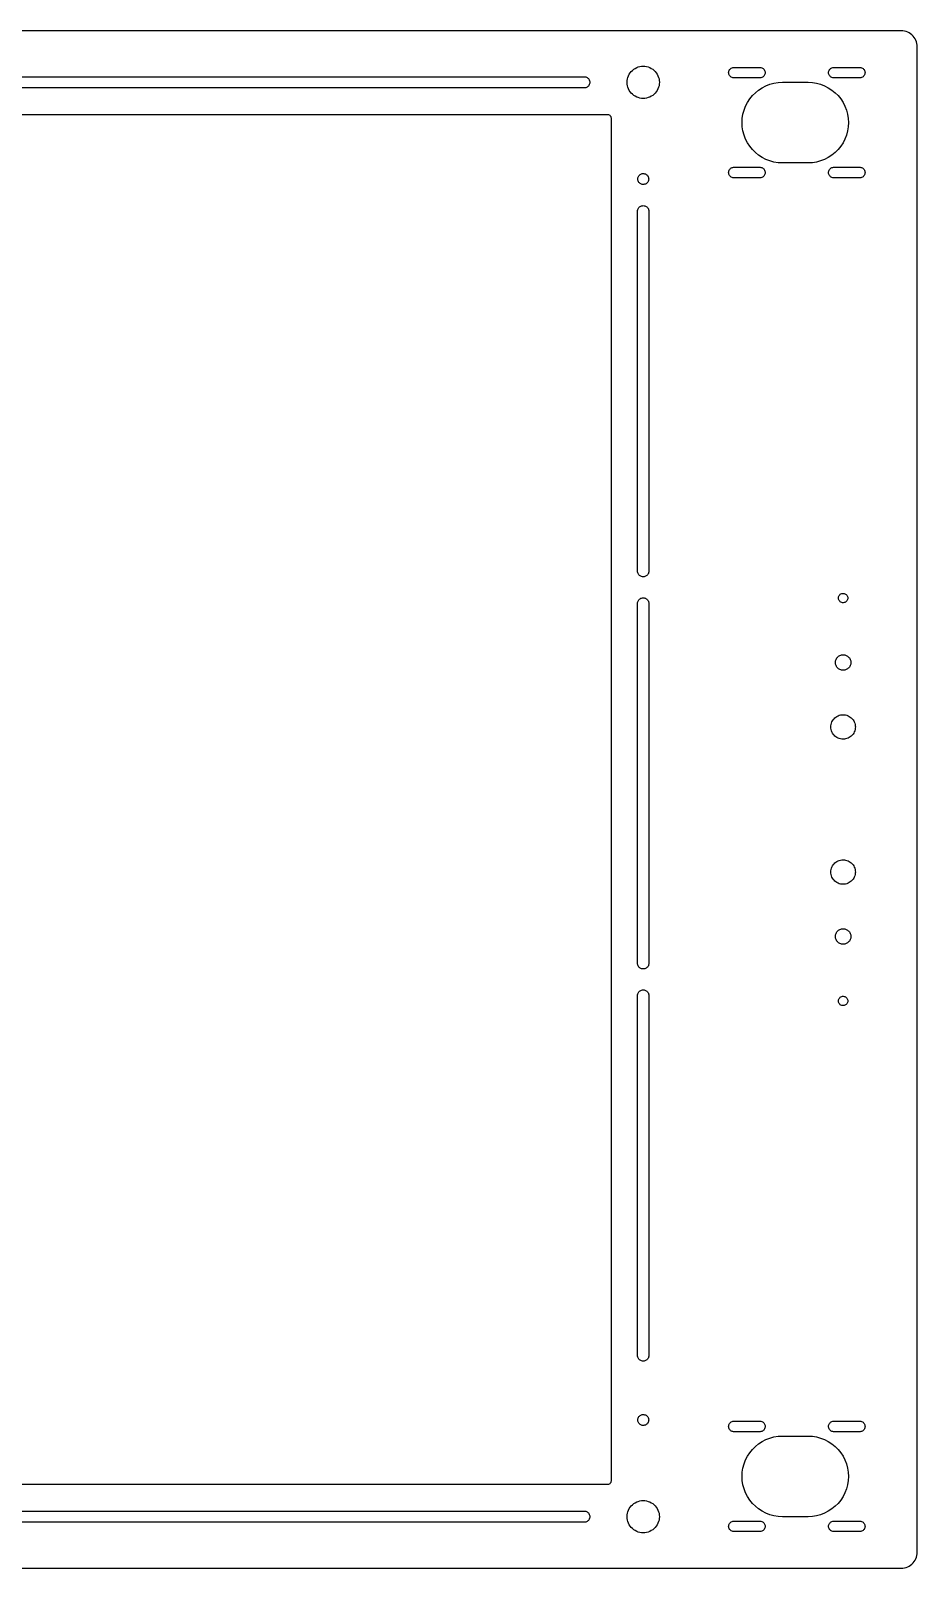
# Model space of a CAD drawing. Header units: metres. Extents: x -275 to 275, y -238 to 238.
# Drawn here: x 0 to 275, y -238.5 to 238.5 of the extents above; entities that cross this region are included whole.
import ezdxf

# ---------------------------------------------------------------- set-up
doc = ezdxf.new("R2010")
doc.units = ezdxf.units.M

msp = doc.modelspace()

# ---------------------------------------------------------------- linework, layer by layer
for p, q in [((270, 238.5), (-270, 238.5)), ((270.523, 238.473), (270, 238.5)), ((271.04, 238.391), (270.523, 238.473)), ((271.545, 238.255), (271.04, 238.391)), ((272.034, 238.068), (271.545, 238.255)), ((272.5, 237.83), (272.034, 238.068)), ((272.939, 237.545), (272.5, 237.83)), ((273.346, 237.216), (272.939, 237.545)), ((273.716, 236.846), (273.346, 237.216)), ((274.045, 236.439), (273.716, 236.846)), ((274.33, 236), (274.045, 236.439)), ((274.568, 235.534), (274.33, 236)), ((274.755, 235.045), (274.568, 235.534)), ((274.891, 234.54), (274.755, 235.045)), ((274.973, 234.023), (274.891, 234.54)), ((275, 233.5), (274.973, 234.023)), ((275, -233.5), (275, 233.5)), ((-140, 224.25), (171.667, 224.25)), ((171.667, 224.25), (171.916, 224.232)), ((171.916, 224.232), (172.16, 224.179)), ((185.245, 224.045), (185.432, 224.534)), ((185.432, 224.534), (185.67, 225)), ((185.67, 225), (185.955, 225.439)), ((185.955, 225.439), (186.284, 225.846)), ((186.284, 225.846), (186.654, 226.216)), ((186.654, 226.216), (187.061, 226.545)), ((187.061, 226.545), (187.5, 226.83)), ((187.5, 226.83), (187.966, 227.068)), ((187.966, 227.068), (188.455, 227.255)), ((188.455, 227.255), (188.96, 227.391)), ((188.96, 227.391), (189.477, 227.473)), ((189.477, 227.473), (190, 227.5)), ((190, 227.5), (190.523, 227.473)), ((190.523, 227.473), (191.04, 227.391)), ((191.04, 227.391), (191.545, 227.255)), ((191.545, 227.255), (192.034, 227.068)), ((192.034, 227.068), (192.5, 226.83)), ((192.5, 226.83), (192.939, 226.545)), ((192.939, 226.545), (193.346, 226.216)), ((193.346, 226.216), (193.716, 225.846)), ((193.716, 225.846), (194.045, 225.439)), ((194.045, 225.439), (194.33, 225)), ((194.33, 225), (194.568, 224.534)), ((194.568, 224.534), (194.755, 224.045)), ((216.5, 225.5), (216.518, 225.746)), ((216.518, 225.254), (216.5, 225.5)), ((216.518, 225.746), (216.573, 225.986)), ((216.573, 225.014), (216.518, 225.254)), ((216.573, 225.986), (216.663, 226.216)), ((216.663, 224.784), (216.573, 225.014)), ((216.663, 226.216), (216.787, 226.429)), ((216.787, 224.571), (216.663, 224.784)), ((216.787, 226.429), (216.94, 226.622)), ((216.94, 224.378), (216.787, 224.571)), ((216.94, 226.622), (217.121, 226.79)), ((217.121, 224.21), (216.94, 224.378)), ((217.121, 226.79), (217.325, 226.929)), ((217.325, 224.071), (217.121, 224.21)), ((217.325, 226.929), (217.547, 227.036)), ((217.547, 227.036), (217.783, 227.109)), ((217.783, 227.109), (218.027, 227.145)), ((218.027, 227.145), (226.273, 227.145)), ((226.273, 227.145), (226.517, 227.109)), ((226.517, 227.109), (226.753, 227.036)), ((226.753, 227.036), (226.975, 226.929)), ((226.975, 226.929), (227.179, 226.79)), ((227.179, 224.21), (226.975, 224.071)), ((227.179, 226.79), (227.36, 226.622)), ((227.36, 224.378), (227.179, 224.21)), ((227.36, 226.622), (227.513, 226.429)), ((227.513, 224.571), (227.36, 224.378)), ((227.513, 226.429), (227.637, 226.216)), ((227.637, 224.784), (227.513, 224.571)), ((227.637, 226.216), (227.727, 225.986)), ((227.727, 225.014), (227.637, 224.784)), ((227.727, 225.986), (227.782, 225.746)), ((227.782, 225.254), (227.727, 225.014)), ((227.782, 225.746), (227.8, 225.5)), ((227.8, 225.5), (227.782, 225.254)), ((247.5, 225.5), (247.518, 225.746)), ((247.518, 225.254), (247.5, 225.5)), ((247.518, 225.746), (247.573, 225.986)), ((247.573, 225.014), (247.518, 225.254)), ((247.573, 225.986), (247.663, 226.216)), ((247.663, 224.784), (247.573, 225.014)), ((247.663, 226.216), (247.787, 226.429)), ((247.787, 224.571), (247.663, 224.784)), ((247.787, 226.429), (247.94, 226.622)), ((247.94, 224.378), (247.787, 224.571)), ((247.94, 226.622), (248.121, 226.79)), ((248.121, 224.21), (247.94, 224.378)), ((248.121, 226.79), (248.325, 226.929)), ((248.325, 224.071), (248.121, 224.21)), ((248.325, 226.929), (248.547, 227.036)), ((248.547, 227.036), (248.783, 227.109)), ((248.783, 227.109), (249.027, 227.145)), ((249.027, 227.145), (257.273, 227.145)), ((257.273, 227.145), (257.517, 227.109)), ((257.517, 227.109), (257.753, 227.036)), ((257.753, 227.036), (257.975, 226.929)), ((257.975, 226.929), (258.179, 226.79)), ((258.179, 224.21), (257.975, 224.071)), ((258.179, 226.79), (258.36, 226.622)), ((258.36, 224.378), (258.179, 224.21)), ((258.36, 226.622), (258.513, 226.429)), ((258.513, 224.571), (258.36, 224.378)), ((258.513, 226.429), (258.637, 226.216)), ((258.637, 224.784), (258.513, 224.571)), ((258.637, 226.216), (258.727, 225.986)), ((258.727, 225.014), (258.637, 224.784)), ((258.727, 225.986), (258.782, 225.746)), ((258.782, 225.254), (258.727, 225.014)), ((258.782, 225.746), (258.8, 225.5)), ((258.8, 225.5), (258.782, 225.254)), ((171.667, 220.75), (-140, 220.75)), ((171.916, 220.768), (171.667, 220.75)), ((172.16, 220.821), (171.916, 220.768)), ((172.16, 224.179), (172.394, 224.092)), ((172.394, 220.908), (172.16, 220.821)), ((172.394, 224.092), (172.613, 223.972)), ((172.613, 221.028), (172.394, 220.908)), ((172.613, 223.972), (172.813, 223.823)), ((172.813, 221.177), (172.613, 221.028)), ((172.813, 223.823), (172.989, 223.646)), ((172.989, 221.354), (172.813, 221.177)), ((172.989, 223.646), (173.139, 223.446)), ((173.139, 221.554), (172.989, 221.354)), ((173.139, 223.446), (173.259, 223.227)), ((173.259, 221.773), (173.139, 221.554)), ((173.259, 223.227), (173.346, 222.993)), ((173.346, 222.007), (173.259, 221.773)), ((173.346, 222.993), (173.399, 222.749)), ((173.399, 222.251), (173.346, 222.007)), ((173.399, 222.749), (173.417, 222.5)), ((173.417, 222.5), (173.399, 222.251)), ((185, 222.5), (185.027, 223.023)), ((185.027, 221.977), (185, 222.5)), ((185.027, 223.023), (185.109, 223.54)), ((185.109, 221.46), (185.027, 221.977)), ((185.109, 223.54), (185.245, 224.045)), ((185.245, 220.955), (185.109, 221.46)), ((185.432, 220.466), (185.245, 220.955)), ((185.67, 220), (185.432, 220.466)), ((185.955, 219.561), (185.67, 220)), ((186.284, 219.154), (185.955, 219.561)), ((194.045, 219.561), (193.716, 219.154)), ((194.33, 220), (194.045, 219.561)), ((194.568, 220.466), (194.33, 220)), ((194.755, 220.955), (194.568, 220.466)), ((194.755, 224.045), (194.891, 223.54)), ((194.891, 221.46), (194.755, 220.955)), ((194.891, 223.54), (194.973, 223.023)), ((194.973, 221.977), (194.891, 221.46)), ((194.973, 223.023), (195, 222.5)), ((195, 222.5), (194.973, 221.977)), ((217.547, 223.964), (217.325, 224.071)), ((217.783, 223.891), (217.547, 223.964)), ((218.027, 223.855), (217.783, 223.891)), ((226.273, 223.855), (218.027, 223.855)), ((224.786, 219.289), (225.803, 220.113)), ((225.803, 220.113), (226.9, 220.825)), ((226.517, 223.891), (226.273, 223.855)), ((226.753, 223.964), (226.517, 223.891)), ((226.975, 224.071), (226.753, 223.964)), ((226.9, 220.825), (228.066, 221.419)), ((228.066, 221.419), (229.287, 221.888)), ((229.287, 221.888), (230.551, 222.227)), ((230.551, 222.227), (231.843, 222.432)), ((231.843, 222.432), (233.15, 222.5)), ((233.15, 222.5), (241.15, 222.5)), ((241.15, 222.5), (242.457, 222.432)), ((242.457, 222.432), (243.749, 222.227)), ((243.749, 222.227), (245.013, 221.888)), ((245.013, 221.888), (246.234, 221.419)), ((246.234, 221.419), (247.4, 220.825)), ((247.4, 220.825), (248.497, 220.113)), ((248.547, 223.964), (248.325, 224.071)), ((248.497, 220.113), (249.514, 219.289)), ((248.783, 223.891), (248.547, 223.964)), ((249.027, 223.855), (248.783, 223.891)), ((257.273, 223.855), (249.027, 223.855)), ((257.517, 223.891), (257.273, 223.855)), ((257.753, 223.964), (257.517, 223.891)), ((257.975, 224.071), (257.753, 223.964)), ((186.654, 218.784), (186.284, 219.154)), ((187.061, 218.455), (186.654, 218.784)), ((187.5, 218.17), (187.061, 218.455)), ((187.966, 217.932), (187.5, 218.17)), ((188.455, 217.745), (187.966, 217.932)), ((188.96, 217.609), (188.455, 217.745)), ((189.477, 217.527), (188.96, 217.609)), ((190, 217.5), (189.477, 217.527)), ((190.523, 217.527), (190, 217.5)), ((191.04, 217.609), (190.523, 217.527)), ((191.545, 217.745), (191.04, 217.609)), ((192.034, 217.932), (191.545, 217.745)), ((192.5, 218.17), (192.034, 217.932)), ((192.939, 218.455), (192.5, 218.17)), ((193.346, 218.784), (192.939, 218.455)), ((193.716, 219.154), (193.346, 218.784)), ((221.262, 213.863), (221.731, 215.084)), ((221.731, 215.084), (222.325, 216.25)), ((222.325, 216.25), (223.037, 217.347)), ((223.037, 217.347), (223.861, 218.364)), ((223.861, 218.364), (224.786, 219.289)), ((249.514, 219.289), (250.439, 218.364)), ((250.439, 218.364), (251.263, 217.347)), ((251.263, 217.347), (251.975, 216.25)), ((251.975, 216.25), (252.569, 215.084)), ((252.569, 215.084), (253.038, 213.863)), ((-179, 212.5), (179, 212.5)), ((179, 212.5), (179.223, 212.475)), ((179.223, 212.475), (179.434, 212.401)), ((179.434, 212.401), (179.623, 212.282)), ((179.623, 212.282), (179.782, 212.123)), ((179.782, 212.123), (179.901, 211.934)), ((179.901, 211.934), (179.975, 211.723)), ((179.975, 211.723), (180, 211.5)), ((180, 211.5), (180, -211.5)), ((220.65, 210), (220.718, 211.307)), ((220.718, 208.693), (220.65, 210)), ((220.718, 211.307), (220.923, 212.599)), ((220.923, 212.599), (221.262, 213.863)), ((253.038, 213.863), (253.377, 212.599)), ((253.377, 212.599), (253.582, 211.307)), ((253.582, 211.307), (253.65, 210)), ((253.65, 210), (253.582, 208.693)), ((220.923, 207.401), (220.718, 208.693)), ((221.262, 206.137), (220.923, 207.401)), ((221.731, 204.916), (221.262, 206.137)), ((253.038, 206.137), (252.569, 204.916)), ((253.377, 207.401), (253.038, 206.137)), ((253.582, 208.693), (253.377, 207.401)), ((222.325, 203.75), (221.731, 204.916)), ((223.037, 202.653), (222.325, 203.75)), ((223.861, 201.636), (223.037, 202.653)), ((224.786, 200.711), (223.861, 201.636)), ((225.803, 199.887), (224.786, 200.711)), ((249.514, 200.711), (248.497, 199.887)), ((250.439, 201.636), (249.514, 200.711)), ((251.263, 202.653), (250.439, 201.636)), ((251.975, 203.75), (251.263, 202.653)), ((252.569, 204.916), (251.975, 203.75)), ((216.787, 195.429), (216.94, 195.622)), ((216.94, 195.622), (217.121, 195.79)), ((217.121, 195.79), (217.325, 195.929)), ((217.325, 195.929), (217.547, 196.036)), ((217.547, 196.036), (217.783, 196.109)), ((217.783, 196.109), (218.027, 196.145)), ((218.027, 196.145), (226.273, 196.145)), ((226.9, 199.175), (225.803, 199.887)), ((226.273, 196.145), (226.517, 196.109)), ((226.517, 196.109), (226.753, 196.036)), ((226.753, 196.036), (226.975, 195.929)), ((228.066, 198.581), (226.9, 199.175)), ((226.975, 195.929), (227.179, 195.79)), ((227.179, 195.79), (227.36, 195.622)), ((227.36, 195.622), (227.513, 195.429)), ((229.287, 198.112), (228.066, 198.581)), ((230.551, 197.773), (229.287, 198.112)), ((231.843, 197.568), (230.551, 197.773)), ((233.15, 197.5), (231.843, 197.568)), ((241.15, 197.5), (233.15, 197.5)), ((242.457, 197.568), (241.15, 197.5)), ((243.749, 197.773), (242.457, 197.568)), ((245.013, 198.112), (243.749, 197.773)), ((246.234, 198.581), (245.013, 198.112)), ((247.4, 199.175), (246.234, 198.581)), ((248.497, 199.887), (247.4, 199.175)), ((247.787, 195.429), (247.94, 195.622)), ((247.94, 195.622), (248.121, 195.79)), ((248.121, 195.79), (248.325, 195.929)), ((248.325, 195.929), (248.547, 196.036)), ((248.547, 196.036), (248.783, 196.109)), ((248.783, 196.109), (249.027, 196.145)), ((249.027, 196.145), (257.273, 196.145)), ((257.273, 196.145), (257.517, 196.109)), ((257.517, 196.109), (257.753, 196.036)), ((257.753, 196.036), (257.975, 195.929)), ((257.975, 195.929), (258.179, 195.79)), ((258.179, 195.79), (258.36, 195.622)), ((258.36, 195.622), (258.513, 195.429)), ((188.305, 192.624), (188.341, 192.87)), ((188.305, 192.376), (188.305, 192.624)), ((188.341, 192.13), (188.305, 192.376)), ((188.341, 192.87), (188.412, 193.107)), ((188.412, 191.893), (188.341, 192.13)), ((188.412, 193.107), (188.518, 193.332)), ((188.518, 191.668), (188.412, 191.893)), ((188.518, 193.332), (188.654, 193.539)), ((188.654, 191.461), (188.518, 191.668)), ((188.654, 193.539), (188.82, 193.724)), ((188.82, 191.276), (188.654, 191.461)), ((188.82, 193.724), (189.011, 193.883)), ((189.011, 191.117), (188.82, 191.276)), ((189.011, 193.883), (189.223, 194.012)), ((189.223, 190.988), (189.011, 191.117)), ((189.223, 194.012), (189.451, 194.109)), ((189.451, 190.891), (189.223, 190.988)), ((189.451, 194.109), (189.691, 194.172)), ((189.691, 190.828), (189.451, 190.891)), ((189.691, 194.172), (189.938, 194.199)), ((189.938, 190.801), (189.691, 190.828)), ((189.938, 194.199), (190.186, 194.19)), ((190.186, 190.81), (189.938, 190.801)), ((190.186, 194.19), (190.43, 194.145)), ((190.43, 190.855), (190.186, 190.81)), ((190.43, 194.145), (190.665, 194.065)), ((190.665, 190.935), (190.43, 190.855)), ((190.665, 194.065), (190.886, 193.951)), ((190.886, 191.049), (190.665, 190.935)), ((190.886, 193.951), (191.087, 193.807)), ((191.087, 191.193), (190.886, 191.049)), ((191.087, 193.807), (191.266, 193.634)), ((191.266, 191.366), (191.087, 191.193)), ((191.266, 193.634), (191.418, 193.438)), ((191.418, 191.562), (191.266, 191.366)), ((191.418, 193.438), (191.539, 193.222)), ((191.539, 191.778), (191.418, 191.562)), ((191.539, 193.222), (191.628, 192.99)), ((191.628, 192.01), (191.539, 191.778)), ((191.628, 192.99), (191.682, 192.748)), ((191.682, 192.252), (191.628, 192.01)), ((191.682, 192.748), (191.7, 192.5)), ((191.7, 192.5), (191.682, 192.252)), ((216.5, 194.5), (216.518, 194.746)), ((216.518, 194.254), (216.5, 194.5)), ((216.518, 194.746), (216.573, 194.986)), ((216.573, 194.014), (216.518, 194.254)), ((216.573, 194.986), (216.663, 195.216)), ((216.663, 193.784), (216.573, 194.014)), ((216.663, 195.216), (216.787, 195.429)), ((216.787, 193.571), (216.663, 193.784)), ((216.94, 193.378), (216.787, 193.571)), ((217.121, 193.21), (216.94, 193.378)), ((217.325, 193.071), (217.121, 193.21)), ((217.547, 192.964), (217.325, 193.071)), ((217.783, 192.891), (217.547, 192.964)), ((218.027, 192.855), (217.783, 192.891)), ((226.273, 192.855), (218.027, 192.855)), ((226.517, 192.891), (226.273, 192.855)), ((226.753, 192.964), (226.517, 192.891)), ((226.975, 193.071), (226.753, 192.964)), ((227.179, 193.21), (226.975, 193.071)), ((227.36, 193.378), (227.179, 193.21)), ((227.513, 193.571), (227.36, 193.378)), ((227.513, 195.429), (227.637, 195.216)), ((227.637, 193.784), (227.513, 193.571)), ((227.637, 195.216), (227.727, 194.986)), ((227.727, 194.014), (227.637, 193.784)), ((227.727, 194.986), (227.782, 194.746)), ((227.782, 194.254), (227.727, 194.014)), ((227.782, 194.746), (227.8, 194.5)), ((227.8, 194.5), (227.782, 194.254)), ((247.5, 194.5), (247.518, 194.746)), ((247.518, 194.254), (247.5, 194.5)), ((247.518, 194.746), (247.573, 194.986)), ((247.573, 194.014), (247.518, 194.254)), ((247.573, 194.986), (247.663, 195.216)), ((247.663, 193.784), (247.573, 194.014)), ((247.663, 195.216), (247.787, 195.429)), ((247.787, 193.571), (247.663, 193.784)), ((247.94, 193.378), (247.787, 193.571)), ((248.121, 193.21), (247.94, 193.378)), ((248.325, 193.071), (248.121, 193.21)), ((248.547, 192.964), (248.325, 193.071)), ((248.783, 192.891), (248.547, 192.964)), ((249.027, 192.855), (248.783, 192.891)), ((257.273, 192.855), (249.027, 192.855)), ((257.517, 192.891), (257.273, 192.855)), ((257.753, 192.964), (257.517, 192.891)), ((257.975, 193.071), (257.753, 192.964)), ((258.179, 193.21), (257.975, 193.071)), ((258.36, 193.378), (258.179, 193.21)), ((258.513, 193.571), (258.36, 193.378)), ((258.513, 195.429), (258.637, 195.216)), ((258.637, 193.784), (258.513, 193.571)), ((258.637, 195.216), (258.727, 194.986)), ((258.727, 194.014), (258.637, 193.784)), ((258.727, 194.986), (258.782, 194.746)), ((258.782, 194.254), (258.727, 194.014)), ((258.782, 194.746), (258.8, 194.5)), ((258.8, 194.5), (258.782, 194.254)), ((188.25, 182.5), (188.268, 182.749)), ((188.25, 70.8333), (188.25, 182.5)), ((188.268, 182.749), (188.321, 182.993)), ((188.321, 182.993), (188.408, 183.227)), ((188.408, 183.227), (188.528, 183.446)), ((188.528, 183.446), (188.677, 183.646)), ((188.677, 183.646), (188.854, 183.823)), ((188.854, 183.823), (189.054, 183.972)), ((189.054, 183.972), (189.273, 184.092)), ((189.273, 184.092), (189.507, 184.179)), ((189.507, 184.179), (189.751, 184.232)), ((189.751, 184.232), (190, 184.25)), ((190, 184.25), (190.249, 184.232)), ((190.249, 184.232), (190.493, 184.179)), ((190.493, 184.179), (190.727, 184.092)), ((190.727, 184.092), (190.946, 183.972)), ((190.946, 183.972), (191.146, 183.823)), ((191.146, 183.823), (191.323, 183.646)), ((191.323, 183.646), (191.472, 183.446)), ((191.472, 183.446), (191.592, 183.227)), ((191.592, 183.227), (191.679, 182.993)), ((191.679, 182.993), (191.732, 182.749)), ((191.732, 182.749), (191.75, 182.5)), ((191.75, 182.5), (191.75, 70.8333)), ((188.268, 70.5843), (188.25, 70.8333)), ((188.321, 70.3403), (188.268, 70.5843)), ((188.408, 70.1064), (188.321, 70.3403)), ((188.528, 69.8872), (188.408, 70.1064)), ((188.677, 69.6873), (188.528, 69.8872)), ((188.854, 69.5108), (188.677, 69.6873)), ((189.054, 69.3611), (188.854, 69.5108)), ((189.273, 69.2415), (189.054, 69.3611)), ((189.507, 69.1542), (189.273, 69.2415)), ((189.751, 69.1011), (189.507, 69.1542)), ((190, 69.0833), (189.751, 69.1011)), ((190.249, 69.1011), (190, 69.0833)), ((190.493, 69.1542), (190.249, 69.1011)), ((190.727, 69.2415), (190.493, 69.1542)), ((190.946, 69.3611), (190.727, 69.2415)), ((191.146, 69.5108), (190.946, 69.3611)), ((191.323, 69.6873), (191.146, 69.5108)), ((191.472, 69.8872), (191.323, 69.6873)), ((191.592, 70.1064), (191.472, 69.8872)), ((191.679, 70.3403), (191.592, 70.1064)), ((191.732, 70.5843), (191.679, 70.3403)), ((191.75, 70.8333), (191.732, 70.5843)), ((188.677, 61.9793), (188.854, 62.1559)), ((188.854, 62.1559), (189.054, 62.3055)), ((189.054, 62.3055), (189.273, 62.4252)), ((189.273, 62.4252), (189.507, 62.5124)), ((189.507, 62.5124), (189.751, 62.5655)), ((189.751, 62.5655), (190, 62.5833)), ((190, 62.5833), (190.249, 62.5655)), ((190.249, 62.5655), (190.493, 62.5124)), ((190.493, 62.5124), (190.727, 62.4252)), ((190.727, 62.4252), (190.946, 62.3055)), ((190.946, 62.3055), (191.146, 62.1559)), ((191.146, 62.1559), (191.323, 61.9793)), ((250.555, 62.623), (250.597, 62.8654)), ((250.555, 62.377), (250.555, 62.623)), ((250.597, 62.1346), (250.555, 62.377)), ((250.597, 62.8654), (250.679, 63.0972)), ((250.679, 61.9027), (250.597, 62.1346)), ((250.679, 63.0972), (250.799, 63.312)), ((250.799, 63.312), (250.953, 63.5033)), ((250.953, 63.5033), (251.138, 63.6658)), ((251.138, 63.6658), (251.347, 63.7947)), ((251.347, 63.7947), (251.575, 63.8864)), ((251.575, 63.8864), (251.816, 63.9382)), ((251.816, 63.9382), (252.062, 63.9487)), ((252.062, 63.9487), (252.305, 63.9174)), ((252.305, 63.9174), (252.541, 63.8454)), ((252.541, 63.8454), (252.76, 63.7347)), ((252.76, 63.7347), (252.958, 63.5885)), ((252.958, 63.5885), (253.128, 63.4109)), ((253.128, 63.4109), (253.266, 63.2072)), ((253.266, 63.2072), (253.367, 62.983)), ((253.367, 62.0169), (253.266, 61.7928)), ((253.367, 62.983), (253.429, 62.745)), ((253.429, 62.2549), (253.367, 62.0169)), ((253.429, 62.745), (253.45, 62.5)), ((253.45, 62.5), (253.429, 62.2549)), ((188.25, 60.8333), (188.268, 61.0824)), ((188.25, -50.8333), (188.25, 60.8333)), ((188.268, 61.0824), (188.321, 61.3264)), ((188.321, 61.3264), (188.408, 61.5603)), ((188.408, 61.5603), (188.528, 61.7794)), ((188.528, 61.7794), (188.677, 61.9793)), ((191.323, 61.9793), (191.472, 61.7794)), ((191.472, 61.7794), (191.592, 61.5603)), ((191.592, 61.5603), (191.679, 61.3264)), ((191.679, 61.3264), (191.732, 61.0824)), ((191.732, 61.0824), (191.75, 60.8333)), ((191.75, 60.8333), (191.75, -50.8333)), ((250.799, 61.688), (250.679, 61.9027)), ((250.953, 61.4967), (250.799, 61.688)), ((251.138, 61.3342), (250.953, 61.4967)), ((251.347, 61.2052), (251.138, 61.3342)), ((251.575, 61.1136), (251.347, 61.2052)), ((251.816, 61.0617), (251.575, 61.1136)), ((252.062, 61.0513), (251.816, 61.0617)), ((252.305, 61.0825), (252.062, 61.0513)), ((252.541, 61.1546), (252.305, 61.0825)), ((252.76, 61.2653), (252.541, 61.1546)), ((252.958, 61.4115), (252.76, 61.2653)), ((253.128, 61.5891), (252.958, 61.4115)), ((253.266, 61.7928), (253.128, 61.5891)), ((249.613, 42.7509), (249.652, 42.999)), ((249.652, 42.999), (249.717, 43.2416)), ((249.717, 43.2416), (249.807, 43.4762)), ((249.807, 43.4762), (249.922, 43.7)), ((249.922, 43.7), (250.058, 43.9107)), ((250.058, 43.9107), (250.216, 44.1059)), ((250.216, 44.1059), (250.394, 44.2835)), ((250.394, 44.2835), (250.589, 44.4416)), ((250.589, 44.4416), (250.8, 44.5785)), ((250.8, 44.5785), (251.024, 44.6925)), ((251.024, 44.6925), (251.258, 44.7825)), ((251.258, 44.7825), (251.501, 44.8475)), ((251.501, 44.8475), (251.749, 44.8868)), ((251.749, 44.8868), (252, 44.9)), ((252, 44.9), (252.251, 44.8868)), ((252.251, 44.8868), (252.499, 44.8475)), ((252.499, 44.8475), (252.742, 44.7825)), ((252.742, 44.7825), (252.976, 44.6925)), ((252.976, 44.6925), (253.2, 44.5785)), ((253.2, 44.5785), (253.411, 44.4416)), ((253.411, 44.4416), (253.606, 44.2835)), ((253.606, 44.2835), (253.784, 44.1059)), ((253.784, 44.1059), (253.942, 43.9107)), ((253.942, 43.9107), (254.078, 43.7)), ((254.078, 43.7), (254.193, 43.4762)), ((254.193, 43.4762), (254.283, 43.2416)), ((254.283, 43.2416), (254.348, 42.999)), ((254.348, 42.999), (254.387, 42.7509)), ((249.6, 42.5), (249.613, 42.7509)), ((249.613, 42.2491), (249.6, 42.5)), ((249.652, 42.001), (249.613, 42.2491)), ((249.717, 41.7583), (249.652, 42.001)), ((249.807, 41.5238), (249.717, 41.7583)), ((249.922, 41.3), (249.807, 41.5238)), ((250.058, 41.0893), (249.922, 41.3)), ((250.216, 40.8941), (250.058, 41.0893)), ((250.394, 40.7164), (250.216, 40.8941)), ((250.589, 40.5583), (250.394, 40.7164)), ((250.8, 40.4215), (250.589, 40.5583)), ((251.024, 40.3075), (250.8, 40.4215)), ((251.258, 40.2175), (251.024, 40.3075)), ((251.501, 40.1524), (251.258, 40.2175)), ((251.749, 40.1131), (251.501, 40.1524)), ((252, 40.1), (251.749, 40.1131)), ((252.251, 40.1131), (252, 40.1)), ((252.499, 40.1524), (252.251, 40.1131)), ((252.742, 40.2175), (252.499, 40.1524)), ((252.976, 40.3075), (252.742, 40.2175)), ((253.2, 40.4215), (252.976, 40.3075)), ((253.411, 40.5583), (253.2, 40.4215)), ((253.606, 40.7164), (253.411, 40.5583)), ((253.784, 40.8941), (253.606, 40.7164)), ((253.942, 41.0893), (253.784, 40.8941)), ((254.078, 41.3), (253.942, 41.0893)), ((254.193, 41.5238), (254.078, 41.3)), ((254.283, 41.7583), (254.193, 41.5238)), ((254.348, 42.001), (254.283, 41.7583)), ((254.387, 42.2491), (254.348, 42.001)), ((254.387, 42.7509), (254.4, 42.5)), ((254.4, 42.5), (254.387, 42.2491)), ((248.386, 23.6743), (248.529, 24.0456)), ((248.529, 24.0456), (248.709, 24.4)), ((248.709, 24.4), (248.926, 24.7336)), ((248.926, 24.7336), (249.176, 25.0427)), ((249.176, 25.0427), (249.457, 25.3239)), ((249.457, 25.3239), (249.766, 25.5743)), ((249.766, 25.5743), (250.1, 25.7909)), ((250.1, 25.7909), (250.454, 25.9715)), ((250.454, 25.9715), (250.826, 26.114)), ((250.826, 26.114), (251.21, 26.2169)), ((251.21, 26.2169), (251.603, 26.2792)), ((251.603, 26.2792), (252, 26.3)), ((252, 26.3), (252.397, 26.2792)), ((252.397, 26.2792), (252.79, 26.2169)), ((252.79, 26.2169), (253.174, 26.114)), ((253.174, 26.114), (253.546, 25.9715)), ((253.546, 25.9715), (253.9, 25.7909)), ((253.9, 25.7909), (254.234, 25.5743)), ((254.234, 25.5743), (254.543, 25.3239)), ((254.543, 25.3239), (254.824, 25.0427)), ((254.824, 25.0427), (255.074, 24.7336)), ((255.074, 24.7336), (255.291, 24.4)), ((255.291, 24.4), (255.471, 24.0456)), ((255.471, 24.0456), (255.614, 23.6743)), ((248.2, 22.5), (248.221, 22.8972)), ((248.221, 22.1028), (248.2, 22.5)), ((248.221, 22.8972), (248.283, 23.2901)), ((248.283, 21.7099), (248.221, 22.1028)), ((248.283, 23.2901), (248.386, 23.6743)), ((248.386, 21.3257), (248.283, 21.7099)), ((248.529, 20.9544), (248.386, 21.3257)), ((248.709, 20.6), (248.529, 20.9544)), ((248.926, 20.2664), (248.709, 20.6)), ((249.176, 19.9573), (248.926, 20.2664)), ((249.457, 19.676), (249.176, 19.9573)), ((249.766, 19.4257), (249.457, 19.676)), ((250.1, 19.2091), (249.766, 19.4257)), ((250.454, 19.0285), (250.1, 19.2091)), ((253.9, 19.2091), (253.546, 19.0285)), ((254.234, 19.4257), (253.9, 19.2091)), ((254.543, 19.676), (254.234, 19.4257)), ((254.824, 19.9573), (254.543, 19.676)), ((255.074, 20.2664), (254.824, 19.9573)), ((255.291, 20.6), (255.074, 20.2664)), ((255.471, 20.9544), (255.291, 20.6)), ((255.614, 21.3257), (255.471, 20.9544)), ((255.614, 23.6743), (255.717, 23.2901)), ((255.717, 21.7099), (255.614, 21.3257)), ((255.717, 23.2901), (255.779, 22.8972)), ((255.779, 22.1028), (255.717, 21.7099)), ((255.779, 22.8972), (255.8, 22.5)), ((255.8, 22.5), (255.779, 22.1028)), ((250.826, 18.886), (250.454, 19.0285)), ((251.21, 18.783), (250.826, 18.886)), ((251.603, 18.7208), (251.21, 18.783)), ((252, 18.7), (251.603, 18.7208)), ((252.397, 18.7208), (252, 18.7)), ((252.79, 18.783), (252.397, 18.7208)), ((253.174, 18.886), (252.79, 18.783)), ((253.546, 19.0285), (253.174, 18.886)), ((250.1, -19.2091), (250.454, -19.0285)), ((250.454, -19.0285), (250.826, -18.886)), ((250.826, -18.886), (251.21, -18.783)), ((251.21, -18.783), (251.603, -18.7208)), ((251.603, -18.7208), (252, -18.7)), ((252, -18.7), (252.397, -18.7208)), ((252.397, -18.7208), (252.79, -18.783)), ((252.79, -18.783), (253.174, -18.886)), ((253.174, -18.886), (253.546, -19.0285)), ((253.546, -19.0285), (253.9, -19.2091)), ((248.2, -22.5), (248.221, -22.1028)), ((248.221, -22.8972), (248.2, -22.5)), ((248.221, -22.1028), (248.283, -21.7099)), ((248.283, -23.2901), (248.221, -22.8972)), ((248.283, -21.7099), (248.386, -21.3257)), ((248.386, -23.6743), (248.283, -23.2901)), ((248.386, -21.3257), (248.529, -20.9544)), ((248.529, -24.0456), (248.386, -23.6743)), ((248.529, -20.9544), (248.709, -20.6)), ((248.709, -20.6), (248.926, -20.2664)), ((248.926, -20.2664), (249.176, -19.9573)), ((249.176, -19.9573), (249.457, -19.676)), ((249.457, -19.676), (249.766, -19.4257)), ((249.766, -19.4257), (250.1, -19.2091)), ((253.9, -19.2091), (254.234, -19.4257)), ((254.234, -19.4257), (254.543, -19.676)), ((254.543, -19.676), (254.824, -19.9573)), ((254.824, -19.9573), (255.074, -20.2664)), ((255.074, -20.2664), (255.291, -20.6)), ((255.291, -20.6), (255.471, -20.9544)), ((255.471, -20.9544), (255.614, -21.3257)), ((255.614, -23.6743), (255.471, -24.0456)), ((255.614, -21.3257), (255.717, -21.7099)), ((255.717, -23.2901), (255.614, -23.6743)), ((255.717, -21.7099), (255.779, -22.1028)), ((255.779, -22.8972), (255.717, -23.2901)), ((255.779, -22.1028), (255.8, -22.5)), ((255.8, -22.5), (255.779, -22.8972)), ((248.709, -24.4), (248.529, -24.0456)), ((248.926, -24.7336), (248.709, -24.4)), ((249.176, -25.0427), (248.926, -24.7336)), ((249.457, -25.3239), (249.176, -25.0427)), ((249.766, -25.5743), (249.457, -25.3239)), ((250.1, -25.7909), (249.766, -25.5743)), ((250.454, -25.9715), (250.1, -25.7909)), ((250.826, -26.114), (250.454, -25.9715)), ((251.21, -26.2169), (250.826, -26.114)), ((251.603, -26.2792), (251.21, -26.2169)), ((252, -26.3), (251.603, -26.2792)), ((252.397, -26.2792), (252, -26.3)), ((252.79, -26.2169), (252.397, -26.2792)), ((253.174, -26.114), (252.79, -26.2169)), ((253.546, -25.9715), (253.174, -26.114)), ((253.9, -25.7909), (253.546, -25.9715)), ((254.234, -25.5743), (253.9, -25.7909)), ((254.543, -25.3239), (254.234, -25.5743)), ((254.824, -25.0427), (254.543, -25.3239)), ((255.074, -24.7336), (254.824, -25.0427)), ((255.291, -24.4), (255.074, -24.7336)), ((255.471, -24.0456), (255.291, -24.4)), ((249.6, -42.5), (249.613, -42.2491)), ((249.613, -42.7509), (249.6, -42.5)), ((249.613, -42.2491), (249.652, -42.001)), ((249.652, -42.999), (249.613, -42.7509)), ((249.652, -42.001), (249.717, -41.7583)), ((249.717, -41.7583), (249.807, -41.5238)), ((249.807, -41.5238), (249.922, -41.3)), ((249.922, -41.3), (250.058, -41.0893)), ((250.058, -41.0893), (250.216, -40.8941)), ((250.216, -40.8941), (250.394, -40.7164)), ((250.394, -40.7164), (250.589, -40.5583)), ((250.589, -40.5583), (250.8, -40.4215)), ((250.8, -40.4215), (251.024, -40.3075)), ((251.024, -40.3075), (251.258, -40.2175)), ((251.258, -40.2175), (251.501, -40.1524)), ((251.501, -40.1524), (251.749, -40.1131)), ((251.749, -40.1131), (252, -40.1)), ((252, -40.1), (252.251, -40.1131)), ((252.251, -40.1131), (252.499, -40.1524)), ((252.499, -40.1524), (252.742, -40.2175)), ((252.742, -40.2175), (252.976, -40.3075)), ((252.976, -40.3075), (253.2, -40.4215)), ((253.2, -40.4215), (253.411, -40.5583)), ((253.411, -40.5583), (253.606, -40.7164)), ((253.606, -40.7164), (253.784, -40.8941)), ((253.784, -40.8941), (253.942, -41.0893)), ((253.942, -41.0893), (254.078, -41.3)), ((254.078, -41.3), (254.193, -41.5238)), ((254.193, -41.5238), (254.283, -41.7583)), ((254.283, -41.7583), (254.348, -42.001)), ((254.348, -42.001), (254.387, -42.2491)), ((254.387, -42.7509), (254.348, -42.999)), ((254.387, -42.2491), (254.4, -42.5)), ((254.4, -42.5), (254.387, -42.7509)), ((249.717, -43.2416), (249.652, -42.999)), ((249.807, -43.4762), (249.717, -43.2416)), ((249.922, -43.7), (249.807, -43.4762)), ((250.058, -43.9107), (249.922, -43.7)), ((250.216, -44.1059), (250.058, -43.9107)), ((250.394, -44.2835), (250.216, -44.1059)), ((250.589, -44.4416), (250.394, -44.2835)), ((250.8, -44.5785), (250.589, -44.4416)), ((251.024, -44.6925), (250.8, -44.5785)), ((251.258, -44.7825), (251.024, -44.6925)), ((251.501, -44.8475), (251.258, -44.7825)), ((251.749, -44.8868), (251.501, -44.8475)), ((252, -44.9), (251.749, -44.8868)), ((252.251, -44.8868), (252, -44.9)), ((252.499, -44.8475), (252.251, -44.8868)), ((252.742, -44.7825), (252.499, -44.8475)), ((252.976, -44.6925), (252.742, -44.7825)), ((253.2, -44.5785), (252.976, -44.6925)), ((253.411, -44.4416), (253.2, -44.5785)), ((253.606, -44.2835), (253.411, -44.4416)), ((253.784, -44.1059), (253.606, -44.2835)), ((253.942, -43.9107), (253.784, -44.1059)), ((254.078, -43.7), (253.942, -43.9107)), ((254.193, -43.4762), (254.078, -43.7)), ((254.283, -43.2416), (254.193, -43.4762)), ((254.348, -42.999), (254.283, -43.2416)), ((188.268, -51.0824), (188.25, -50.8333)), ((188.321, -51.3264), (188.268, -51.0824)), ((188.408, -51.5603), (188.321, -51.3264)), ((188.528, -51.7794), (188.408, -51.5603)), ((188.677, -51.9793), (188.528, -51.7794)), ((188.854, -52.1559), (188.677, -51.9793)), ((189.054, -52.3055), (188.854, -52.1559)), ((189.273, -52.4252), (189.054, -52.3055)), ((189.507, -52.5124), (189.273, -52.4252)), ((190.727, -52.4252), (190.493, -52.5124)), ((190.946, -52.3055), (190.727, -52.4252)), ((191.146, -52.1559), (190.946, -52.3055)), ((191.323, -51.9793), (191.146, -52.1559)), ((191.472, -51.7794), (191.323, -51.9793)), ((191.592, -51.5603), (191.472, -51.7794)), ((191.679, -51.3264), (191.592, -51.5603)), ((191.732, -51.0824), (191.679, -51.3264)), ((191.75, -50.8333), (191.732, -51.0824)), ((189.751, -52.5655), (189.507, -52.5124)), ((190, -52.5833), (189.751, -52.5655)), ((190.249, -52.5655), (190, -52.5833)), ((190.493, -52.5124), (190.249, -52.5655)), ((188.25, -60.8333), (188.268, -60.5843)), ((188.25, -172.5), (188.25, -60.8333)), ((188.268, -60.5843), (188.321, -60.3403)), ((188.321, -60.3403), (188.408, -60.1064)), ((188.408, -60.1064), (188.528, -59.8872)), ((188.528, -59.8872), (188.677, -59.6873)), ((188.677, -59.6873), (188.854, -59.5108)), ((188.854, -59.5108), (189.054, -59.3611)), ((189.054, -59.3611), (189.273, -59.2415)), ((189.273, -59.2415), (189.507, -59.1542)), ((189.507, -59.1542), (189.751, -59.1011)), ((189.751, -59.1011), (190, -59.0833)), ((190, -59.0833), (190.249, -59.1011)), ((190.249, -59.1011), (190.493, -59.1542)), ((190.493, -59.1542), (190.727, -59.2415)), ((190.727, -59.2415), (190.946, -59.3611)), ((190.946, -59.3611), (191.146, -59.5108)), ((191.146, -59.5108), (191.323, -59.6873)), ((191.323, -59.6873), (191.472, -59.8872)), ((191.472, -59.8872), (191.592, -60.1064)), ((191.592, -60.1064), (191.679, -60.3403)), ((191.679, -60.3403), (191.732, -60.5843)), ((191.732, -60.5843), (191.75, -60.8333)), ((191.75, -60.8333), (191.75, -172.5)), ((250.597, -62.1346), (250.679, -61.9027)), ((250.679, -61.9027), (250.799, -61.688)), ((250.799, -61.688), (250.953, -61.4967)), ((250.953, -61.4967), (251.138, -61.3342)), ((251.138, -61.3342), (251.347, -61.2052)), ((251.347, -61.2052), (251.575, -61.1136)), ((251.575, -61.1136), (251.816, -61.0617)), ((251.816, -61.0617), (252.062, -61.0513)), ((252.062, -61.0513), (252.305, -61.0825)), ((252.305, -61.0825), (252.541, -61.1546)), ((252.541, -61.1546), (252.76, -61.2653)), ((252.76, -61.2653), (252.958, -61.4115)), ((252.958, -61.4115), (253.128, -61.5891)), ((253.128, -61.5891), (253.266, -61.7928)), ((253.266, -61.7928), (253.367, -62.0169)), ((250.555, -62.377), (250.597, -62.1346)), ((250.555, -62.623), (250.555, -62.377)), ((250.597, -62.8654), (250.555, -62.623)), ((250.679, -63.0972), (250.597, -62.8654)), ((250.799, -63.312), (250.679, -63.0972)), ((250.953, -63.5033), (250.799, -63.312)), ((251.138, -63.6658), (250.953, -63.5033)), ((251.347, -63.7947), (251.138, -63.6658)), ((251.575, -63.8864), (251.347, -63.7947)), ((251.816, -63.9382), (251.575, -63.8864)), ((252.062, -63.9487), (251.816, -63.9382)), ((252.305, -63.9174), (252.062, -63.9487)), ((252.541, -63.8454), (252.305, -63.9174)), ((252.76, -63.7347), (252.541, -63.8454)), ((252.958, -63.5885), (252.76, -63.7347)), ((253.128, -63.4109), (252.958, -63.5885)), ((253.266, -63.2072), (253.128, -63.4109)), ((253.367, -62.983), (253.266, -63.2072)), ((253.367, -62.0169), (253.429, -62.2549)), ((253.429, -62.745), (253.367, -62.983)), ((253.429, -62.2549), (253.45, -62.5)), ((253.45, -62.5), (253.429, -62.745)), ((188.268, -172.749), (188.25, -172.5)), ((188.321, -172.993), (188.268, -172.749)), ((188.408, -173.227), (188.321, -172.993)), ((188.528, -173.446), (188.408, -173.227)), ((188.677, -173.646), (188.528, -173.446)), ((188.854, -173.823), (188.677, -173.646)), ((189.054, -173.972), (188.854, -173.823)), ((189.273, -174.092), (189.054, -173.972)), ((189.507, -174.179), (189.273, -174.092)), ((189.751, -174.232), (189.507, -174.179)), ((190, -174.25), (189.751, -174.232)), ((190.249, -174.232), (190, -174.25)), ((190.493, -174.179), (190.249, -174.232)), ((190.727, -174.092), (190.493, -174.179)), ((190.946, -173.972), (190.727, -174.092)), ((191.146, -173.823), (190.946, -173.972)), ((191.323, -173.646), (191.146, -173.823)), ((191.472, -173.446), (191.323, -173.646)), ((191.592, -173.227), (191.472, -173.446)), ((191.679, -172.993), (191.592, -173.227)), ((191.732, -172.749), (191.679, -172.993)), ((191.75, -172.5), (191.732, -172.749)), ((188.305, -192.376), (188.341, -192.13)), ((188.305, -192.624), (188.305, -192.376)), ((188.341, -192.87), (188.305, -192.624)), ((188.341, -192.13), (188.412, -191.893)), ((188.412, -193.107), (188.341, -192.87)), ((188.412, -191.893), (188.518, -191.668)), ((188.518, -193.332), (188.412, -193.107)), ((188.518, -191.668), (188.654, -191.461)), ((188.654, -193.539), (188.518, -193.332)), ((188.654, -191.461), (188.82, -191.276)), ((188.82, -193.724), (188.654, -193.539)), ((188.82, -191.276), (189.011, -191.117)), ((189.011, -193.883), (188.82, -193.724)), ((189.011, -191.117), (189.223, -190.988)), ((189.223, -194.012), (189.011, -193.883)), ((189.223, -190.988), (189.451, -190.891)), ((189.451, -194.109), (189.223, -194.012)), ((189.451, -190.891), (189.691, -190.828)), ((189.691, -194.172), (189.451, -194.109)), ((189.691, -190.828), (189.938, -190.801)), ((189.938, -194.199), (189.691, -194.172)), ((189.938, -190.801), (190.186, -190.81)), ((190.186, -194.19), (189.938, -194.199)), ((190.186, -190.81), (190.43, -190.855)), ((190.43, -194.145), (190.186, -194.19)), ((190.43, -190.855), (190.665, -190.935)), ((190.665, -194.065), (190.43, -194.145)), ((190.665, -190.935), (190.886, -191.049)), ((190.886, -193.951), (190.665, -194.065)), ((190.886, -191.049), (191.087, -191.193)), ((191.087, -193.807), (190.886, -193.951)), ((191.087, -191.193), (191.266, -191.366)), ((191.266, -193.634), (191.087, -193.807)), ((191.266, -191.366), (191.418, -191.562)), ((191.418, -193.438), (191.266, -193.634)), ((191.418, -191.562), (191.539, -191.778)), ((191.539, -193.222), (191.418, -193.438)), ((191.539, -191.778), (191.628, -192.01)), ((191.628, -192.99), (191.539, -193.222)), ((191.628, -192.01), (191.682, -192.252)), ((191.682, -192.748), (191.628, -192.99)), ((191.682, -192.252), (191.7, -192.5)), ((191.7, -192.5), (191.682, -192.748)), ((216.5, -194.5), (216.518, -194.254)), ((216.518, -194.746), (216.5, -194.5)), ((216.518, -194.254), (216.573, -194.014)), ((216.573, -194.986), (216.518, -194.746)), ((216.573, -194.014), (216.663, -193.784)), ((216.663, -195.216), (216.573, -194.986)), ((216.663, -193.784), (216.787, -193.571)), ((216.787, -195.429), (216.663, -195.216)), ((216.787, -193.571), (216.94, -193.378)), ((216.94, -195.622), (216.787, -195.429)), ((216.94, -193.378), (217.121, -193.21)), ((217.121, -193.21), (217.325, -193.071)), ((217.325, -193.071), (217.547, -192.964)), ((217.547, -192.964), (217.783, -192.891)), ((217.783, -192.891), (218.027, -192.855)), ((218.027, -192.855), (226.273, -192.855)), ((226.273, -192.855), (226.517, -192.891)), ((226.517, -192.891), (226.753, -192.964)), ((226.753, -192.964), (226.975, -193.071)), ((226.975, -193.071), (227.179, -193.21)), ((227.179, -193.21), (227.36, -193.378)), ((227.36, -193.378), (227.513, -193.571)), ((227.513, -195.429), (227.36, -195.622)), ((227.513, -193.571), (227.637, -193.784)), ((227.637, -195.216), (227.513, -195.429)), ((227.637, -193.784), (227.727, -194.014)), ((227.727, -194.986), (227.637, -195.216)), ((227.727, -194.014), (227.782, -194.254)), ((227.782, -194.746), (227.727, -194.986)), ((227.782, -194.254), (227.8, -194.5)), ((227.8, -194.5), (227.782, -194.746)), ((247.5, -194.5), (247.518, -194.254)), ((247.518, -194.746), (247.5, -194.5)), ((247.518, -194.254), (247.573, -194.014)), ((247.573, -194.986), (247.518, -194.746)), ((247.573, -194.014), (247.663, -193.784)), ((247.663, -195.216), (247.573, -194.986)), ((247.663, -193.784), (247.787, -193.571)), ((247.787, -195.429), (247.663, -195.216)), ((247.787, -193.571), (247.94, -193.378)), ((247.94, -195.622), (247.787, -195.429)), ((247.94, -193.378), (248.121, -193.21)), ((248.121, -193.21), (248.325, -193.071)), ((248.325, -193.071), (248.547, -192.964)), ((248.547, -192.964), (248.783, -192.891)), ((248.783, -192.891), (249.027, -192.855)), ((249.027, -192.855), (257.273, -192.855)), ((257.273, -192.855), (257.517, -192.891)), ((257.517, -192.891), (257.753, -192.964)), ((257.753, -192.964), (257.975, -193.071)), ((257.975, -193.071), (258.179, -193.21)), ((258.179, -193.21), (258.36, -193.378)), ((258.36, -193.378), (258.513, -193.571)), ((258.513, -195.429), (258.36, -195.622)), ((258.513, -193.571), (258.637, -193.784)), ((258.637, -195.216), (258.513, -195.429)), ((258.637, -193.784), (258.727, -194.014)), ((258.727, -194.986), (258.637, -195.216)), ((258.727, -194.014), (258.782, -194.254)), ((258.782, -194.746), (258.727, -194.986)), ((258.782, -194.254), (258.8, -194.5)), ((258.8, -194.5), (258.782, -194.746)), ((217.121, -195.79), (216.94, -195.622)), ((217.325, -195.929), (217.121, -195.79)), ((217.547, -196.036), (217.325, -195.929)), ((217.783, -196.109), (217.547, -196.036)), ((218.027, -196.145), (217.783, -196.109)), ((226.273, -196.145), (218.027, -196.145)), ((224.786, -200.711), (225.803, -199.887)), ((225.803, -199.887), (226.9, -199.175)), ((226.517, -196.109), (226.273, -196.145)), ((226.753, -196.036), (226.517, -196.109)), ((226.975, -195.929), (226.753, -196.036)), ((226.9, -199.175), (228.066, -198.581)), ((227.179, -195.79), (226.975, -195.929)), ((227.36, -195.622), (227.179, -195.79)), ((228.066, -198.581), (229.287, -198.112)), ((229.287, -198.112), (230.551, -197.773)), ((230.551, -197.773), (231.843, -197.568)), ((231.843, -197.568), (233.15, -197.5)), ((233.15, -197.5), (241.15, -197.5)), ((241.15, -197.5), (242.457, -197.568)), ((242.457, -197.568), (243.749, -197.773)), ((243.749, -197.773), (245.013, -198.112)), ((245.013, -198.112), (246.234, -198.581)), ((246.234, -198.581), (247.4, -199.175)), ((247.4, -199.175), (248.497, -199.887)), ((248.121, -195.79), (247.94, -195.622)), ((248.325, -195.929), (248.121, -195.79)), ((248.547, -196.036), (248.325, -195.929)), ((248.497, -199.887), (249.514, -200.711)), ((248.783, -196.109), (248.547, -196.036)), ((249.027, -196.145), (248.783, -196.109)), ((257.273, -196.145), (249.027, -196.145)), ((257.517, -196.109), (257.273, -196.145)), ((257.753, -196.036), (257.517, -196.109)), ((257.975, -195.929), (257.753, -196.036)), ((258.179, -195.79), (257.975, -195.929)), ((258.36, -195.622), (258.179, -195.79)), ((221.262, -206.137), (221.731, -204.916)), ((221.731, -204.916), (222.325, -203.75)), ((222.325, -203.75), (223.037, -202.653)), ((223.037, -202.653), (223.861, -201.636)), ((223.861, -201.636), (224.786, -200.711)), ((249.514, -200.711), (250.439, -201.636)), ((250.439, -201.636), (251.263, -202.653)), ((251.263, -202.653), (251.975, -203.75)), ((251.975, -203.75), (252.569, -204.916)), ((252.569, -204.916), (253.038, -206.137)), ((220.65, -210), (220.718, -208.693)), ((220.718, -208.693), (220.923, -207.401)), ((220.923, -207.401), (221.262, -206.137)), ((253.038, -206.137), (253.377, -207.401)), ((253.377, -207.401), (253.582, -208.693)), ((253.582, -208.693), (253.65, -210)), ((179, -212.5), (-179, -212.5)), ((179.223, -212.475), (179, -212.5)), ((179.434, -212.401), (179.223, -212.475)), ((179.623, -212.282), (179.434, -212.401)), ((179.782, -212.123), (179.623, -212.282)), ((179.901, -211.934), (179.782, -212.123)), ((179.975, -211.723), (179.901, -211.934)), ((180, -211.5), (179.975, -211.723)), ((220.718, -211.307), (220.65, -210)), ((220.923, -212.599), (220.718, -211.307)), ((221.262, -213.863), (220.923, -212.599)), ((221.731, -215.084), (221.262, -213.863)), ((253.038, -213.863), (252.569, -215.084)), ((253.377, -212.599), (253.038, -213.863)), ((253.582, -211.307), (253.377, -212.599)), ((253.65, -210), (253.582, -211.307)), ((185.955, -219.561), (186.284, -219.154)), ((186.284, -219.154), (186.654, -218.784)), ((186.654, -218.784), (187.061, -218.455)), ((187.061, -218.455), (187.5, -218.17)), ((187.5, -218.17), (187.966, -217.932)), ((187.966, -217.932), (188.455, -217.745)), ((188.455, -217.745), (188.96, -217.609)), ((188.96, -217.609), (189.477, -217.527)), ((189.477, -217.527), (190, -217.5)), ((190, -217.5), (190.523, -217.527)), ((190.523, -217.527), (191.04, -217.609)), ((191.04, -217.609), (191.545, -217.745)), ((191.545, -217.745), (192.034, -217.932)), ((192.034, -217.932), (192.5, -218.17)), ((192.5, -218.17), (192.939, -218.455)), ((192.939, -218.455), (193.346, -218.784)), ((193.346, -218.784), (193.716, -219.154)), ((193.716, -219.154), (194.045, -219.561)), ((222.325, -216.25), (221.731, -215.084)), ((223.037, -217.347), (222.325, -216.25)), ((223.861, -218.364), (223.037, -217.347)), ((224.786, -219.289), (223.861, -218.364)), ((225.803, -220.113), (224.786, -219.289)), ((249.514, -219.289), (248.497, -220.113)), ((250.439, -218.364), (249.514, -219.289)), ((251.263, -217.347), (250.439, -218.364)), ((251.975, -216.25), (251.263, -217.347)), ((252.569, -215.084), (251.975, -216.25)), ((-140, -220.75), (171.667, -220.75)), ((171.667, -220.75), (171.916, -220.768)), ((171.916, -220.768), (172.16, -220.821)), ((172.16, -224.179), (171.916, -224.232)), ((172.16, -220.821), (172.394, -220.908)), ((172.394, -224.092), (172.16, -224.179)), ((172.394, -220.908), (172.613, -221.028)), ((172.613, -223.972), (172.394, -224.092)), ((172.613, -221.028), (172.813, -221.177)), ((172.813, -223.823), (172.613, -223.972)), ((172.813, -221.177), (172.989, -221.354)), ((172.989, -223.646), (172.813, -223.823)), ((172.989, -221.354), (173.139, -221.554)), ((173.139, -223.446), (172.989, -223.646)), ((173.139, -221.554), (173.259, -221.773)), ((173.259, -223.227), (173.139, -223.446)), ((173.259, -221.773), (173.346, -222.007)), ((173.346, -222.993), (173.259, -223.227)), ((173.346, -222.007), (173.399, -222.251)), ((173.399, -222.749), (173.346, -222.993)), ((173.399, -222.251), (173.417, -222.5)), ((173.417, -222.5), (173.399, -222.749)), ((185, -222.5), (185.027, -221.977)), ((185.027, -223.023), (185, -222.5)), ((185.027, -221.977), (185.109, -221.46)), ((185.109, -223.54), (185.027, -223.023)), ((185.109, -221.46), (185.245, -220.955)), ((185.245, -224.045), (185.109, -223.54)), ((185.245, -220.955), (185.432, -220.466)), ((185.432, -224.534), (185.245, -224.045)), ((185.432, -220.466), (185.67, -220)), ((185.67, -220), (185.955, -219.561)), ((194.045, -219.561), (194.33, -220)), ((194.33, -220), (194.568, -220.466)), ((194.568, -220.466), (194.755, -220.955)), ((194.755, -224.045), (194.568, -224.534)), ((194.755, -220.955), (194.891, -221.46)), ((194.891, -223.54), (194.755, -224.045)), ((194.891, -221.46), (194.973, -221.977)), ((194.973, -223.023), (194.891, -223.54)), ((194.973, -221.977), (195, -222.5)), ((195, -222.5), (194.973, -223.023)), ((217.121, -224.21), (217.325, -224.071)), ((217.325, -224.071), (217.547, -223.964)), ((217.547, -223.964), (217.783, -223.891)), ((217.783, -223.891), (218.027, -223.855)), ((218.027, -223.855), (226.273, -223.855)), ((226.9, -220.825), (225.803, -220.113)), ((226.273, -223.855), (226.517, -223.891)), ((226.517, -223.891), (226.753, -223.964)), ((226.753, -223.964), (226.975, -224.071)), ((228.066, -221.419), (226.9, -220.825)), ((226.975, -224.071), (227.179, -224.21)), ((229.287, -221.888), (228.066, -221.419)), ((230.551, -222.227), (229.287, -221.888)), ((231.843, -222.432), (230.551, -222.227)), ((233.15, -222.5), (231.843, -222.432)), ((241.15, -222.5), (233.15, -222.5)), ((242.457, -222.432), (241.15, -222.5)), ((243.749, -222.227), (242.457, -222.432)), ((245.013, -221.888), (243.749, -222.227)), ((246.234, -221.419), (245.013, -221.888)), ((247.4, -220.825), (246.234, -221.419)), ((248.497, -220.113), (247.4, -220.825)), ((248.121, -224.21), (248.325, -224.071)), ((248.325, -224.071), (248.547, -223.964)), ((248.547, -223.964), (248.783, -223.891)), ((248.783, -223.891), (249.027, -223.855)), ((249.027, -223.855), (257.273, -223.855)), ((257.273, -223.855), (257.517, -223.891)), ((257.517, -223.891), (257.753, -223.964)), ((257.753, -223.964), (257.975, -224.071)), ((257.975, -224.071), (258.179, -224.21)), ((171.667, -224.25), (-140, -224.25)), ((171.916, -224.232), (171.667, -224.25)), ((185.67, -225), (185.432, -224.534)), ((185.955, -225.439), (185.67, -225)), ((186.284, -225.846), (185.955, -225.439)), ((186.654, -226.216), (186.284, -225.846)), ((187.061, -226.545), (186.654, -226.216)), ((187.5, -226.83), (187.061, -226.545)), ((187.966, -227.068), (187.5, -226.83)), ((188.455, -227.255), (187.966, -227.068)), ((188.96, -227.391), (188.455, -227.255)), ((189.477, -227.473), (188.96, -227.391)), ((190, -227.5), (189.477, -227.473)), ((190.523, -227.473), (190, -227.5)), ((191.04, -227.391), (190.523, -227.473)), ((191.545, -227.255), (191.04, -227.391)), ((192.034, -227.068), (191.545, -227.255)), ((192.5, -226.83), (192.034, -227.068)), ((192.939, -226.545), (192.5, -226.83)), ((193.346, -226.216), (192.939, -226.545)), ((193.716, -225.846), (193.346, -226.216)), ((194.045, -225.439), (193.716, -225.846)), ((194.33, -225), (194.045, -225.439)), ((194.568, -224.534), (194.33, -225)), ((216.5, -225.5), (216.518, -225.254)), ((216.518, -225.746), (216.5, -225.5)), ((216.518, -225.254), (216.573, -225.014)), ((216.573, -225.986), (216.518, -225.746)), ((216.573, -225.014), (216.663, -224.784)), ((216.663, -226.216), (216.573, -225.986)), ((216.663, -224.784), (216.787, -224.571)), ((216.787, -226.429), (216.663, -226.216)), ((216.787, -224.571), (216.94, -224.378)), ((216.94, -226.622), (216.787, -226.429)), ((216.94, -224.378), (217.121, -224.21)), ((217.121, -226.79), (216.94, -226.622)), ((217.325, -226.929), (217.121, -226.79)), ((217.547, -227.036), (217.325, -226.929)), ((217.783, -227.109), (217.547, -227.036)), ((218.027, -227.145), (217.783, -227.109)), ((226.273, -227.145), (218.027, -227.145)), ((226.517, -227.109), (226.273, -227.145)), ((226.753, -227.036), (226.517, -227.109)), ((226.975, -226.929), (226.753, -227.036)), ((227.179, -226.79), (226.975, -226.929)), ((227.179, -224.21), (227.36, -224.378)), ((227.36, -226.622), (227.179, -226.79)), ((227.36, -224.378), (227.513, -224.571)), ((227.513, -226.429), (227.36, -226.622)), ((227.513, -224.571), (227.637, -224.784)), ((227.637, -226.216), (227.513, -226.429)), ((227.637, -224.784), (227.727, -225.014)), ((227.727, -225.986), (227.637, -226.216)), ((227.727, -225.014), (227.782, -225.254)), ((227.782, -225.746), (227.727, -225.986)), ((227.782, -225.254), (227.8, -225.5)), ((227.8, -225.5), (227.782, -225.746)), ((247.5, -225.5), (247.518, -225.254)), ((247.518, -225.746), (247.5, -225.5)), ((247.518, -225.254), (247.573, -225.014)), ((247.573, -225.986), (247.518, -225.746)), ((247.573, -225.014), (247.663, -224.784)), ((247.663, -226.216), (247.573, -225.986)), ((247.663, -224.784), (247.787, -224.571)), ((247.787, -226.429), (247.663, -226.216)), ((247.787, -224.571), (247.94, -224.378)), ((247.94, -226.622), (247.787, -226.429)), ((247.94, -224.378), (248.121, -224.21)), ((248.121, -226.79), (247.94, -226.622)), ((248.325, -226.929), (248.121, -226.79)), ((248.547, -227.036), (248.325, -226.929)), ((248.783, -227.109), (248.547, -227.036)), ((249.027, -227.145), (248.783, -227.109)), ((257.273, -227.145), (249.027, -227.145)), ((257.517, -227.109), (257.273, -227.145)), ((257.753, -227.036), (257.517, -227.109)), ((257.975, -226.929), (257.753, -227.036)), ((258.179, -226.79), (257.975, -226.929)), ((258.179, -224.21), (258.36, -224.378)), ((258.36, -226.622), (258.179, -226.79)), ((258.36, -224.378), (258.513, -224.571)), ((258.513, -226.429), (258.36, -226.622)), ((258.513, -224.571), (258.637, -224.784)), ((258.637, -226.216), (258.513, -226.429)), ((258.637, -224.784), (258.727, -225.014)), ((258.727, -225.986), (258.637, -226.216)), ((258.727, -225.014), (258.782, -225.254)), ((258.782, -225.746), (258.727, -225.986)), ((258.782, -225.254), (258.8, -225.5)), ((258.8, -225.5), (258.782, -225.746)), ((274.973, -234.023), (275, -233.5)), ((270, -238.5), (270.523, -238.473)), ((270.523, -238.473), (271.04, -238.391)), ((271.04, -238.391), (271.545, -238.255)), ((271.545, -238.255), (272.034, -238.068)), ((272.034, -238.068), (272.5, -237.83)), ((272.5, -237.83), (272.939, -237.545)), ((272.939, -237.545), (273.346, -237.216)), ((273.346, -237.216), (273.716, -236.846)), ((273.716, -236.846), (274.045, -236.439)), ((274.045, -236.439), (274.33, -236)), ((274.33, -236), (274.568, -235.534)), ((274.568, -235.534), (274.755, -235.045)), ((274.755, -235.045), (274.891, -234.54)), ((274.891, -234.54), (274.973, -234.023)), ((-270, -238.5), (270, -238.5))]:
    msp.add_line(p, q)

doc.saveas('drawing.dxf')
